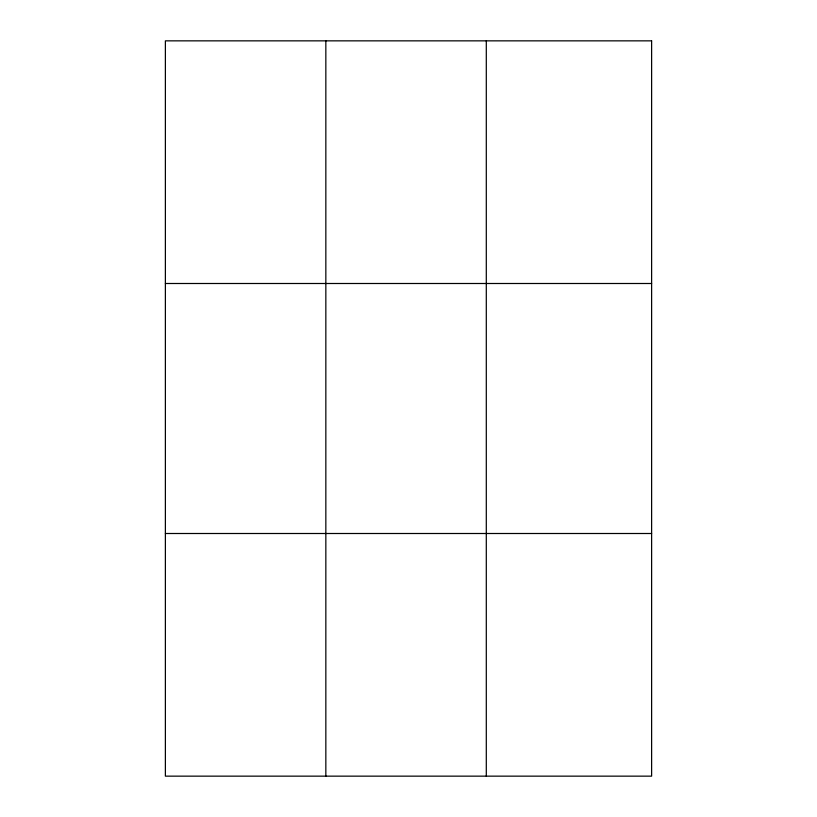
<?xml version="1.0" encoding="UTF-8"?>
<svg xmlns="http://www.w3.org/2000/svg" width="817" height="817" viewBox="0 0 817 817"><rect width="100%" height="100%" fill="white"/><g stroke="black" fill="none" stroke-linecap="round" stroke-linejoin="round"><path stroke-width="1.23" d="M325.84 776.15L325.84 40.85M486.299 776.15L486.299 40.85M165.381 283.499L651.619 283.499M165.381 533.501L651.619 533.501M651.619 40.85L651.619 776.15L165.381 776.15L165.381 40.85L651.619 40.85"/></g></svg>
